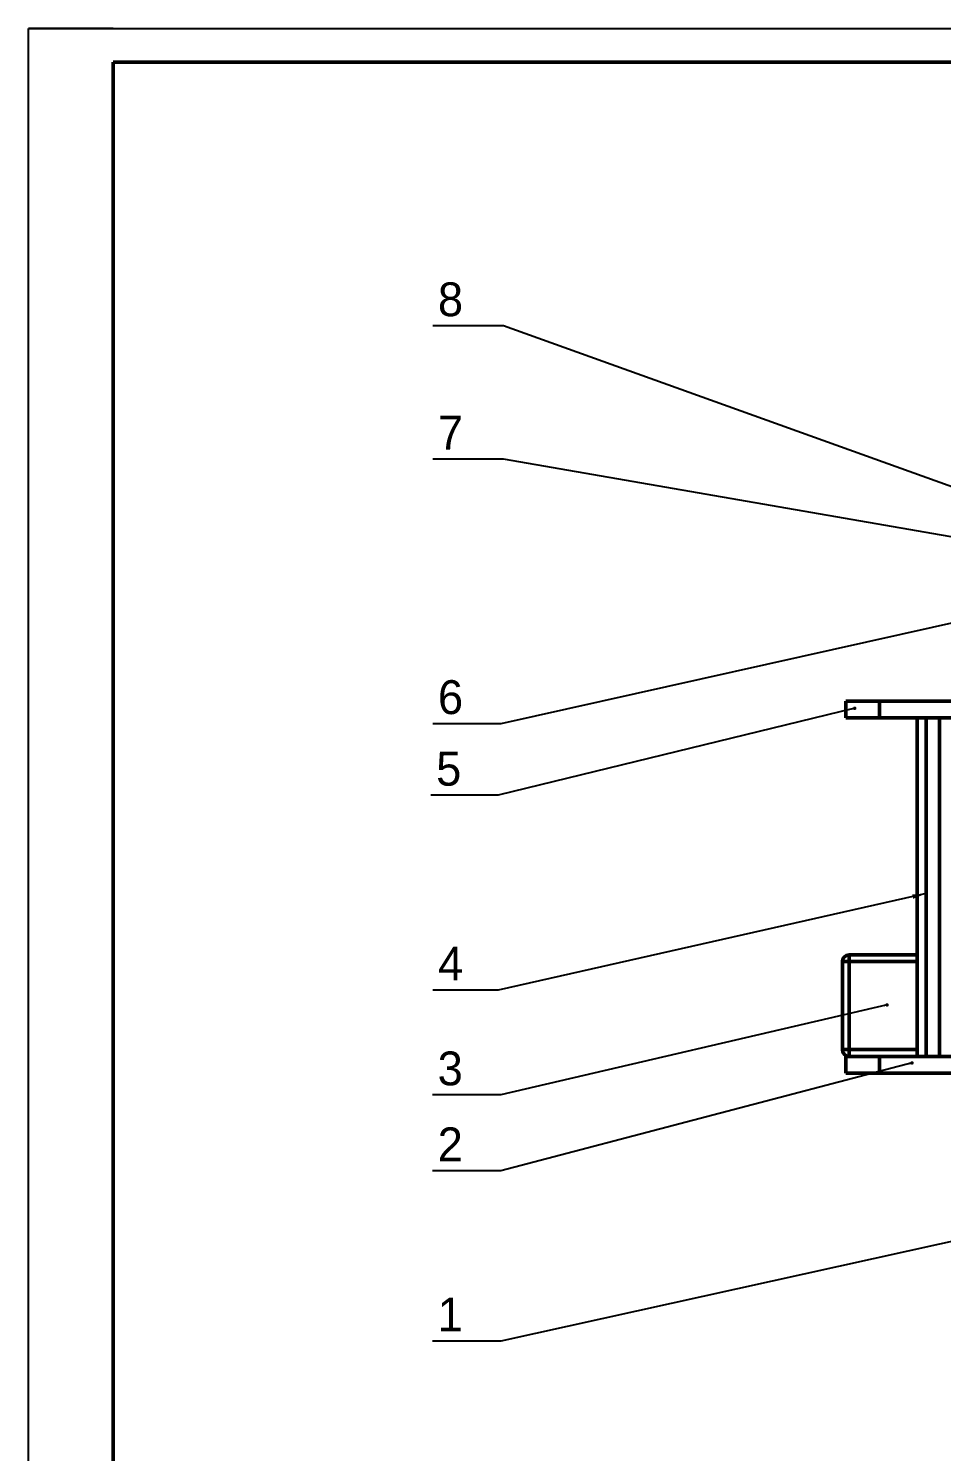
# Model space of a CAD drawing. Header units: millimetres. Extents: x 0 to 1189, y 0 to 841.
# Drawn here: x 0 to 269.7, y 420.5 to 841.1 of the extents above; entities that cross this region are included whole.
import ezdxf

# ---------------------------------------------------------------- set-up
doc = ezdxf.new("R2010")
doc.units = ezdxf.units.MM
doc.layers.add('标注层', color=7, linetype='Continuous', lineweight=25)
doc.layers.add('粗实线层', color=7, linetype='Continuous', lineweight=50)
doc.styles.get("Standard").update_dxf_attribs({"font": ''})
doc.styles.get('Standard').set_extended_font_data('汉仪长仿宋体')
doc.dimstyles.new('SLDDIMSTYLE0', dxfattribs={"dimtxt": 0.18, "dimasz": 1.016, "dimexe": 0, "dimexo": 0.0625, "dimgap": 0, "dimtad": 0, "dimtih": 1, "dimtoh": 1, "dimdec": 0, "dimrnd": 1e-09, "dimzin": 0, "dimdsep": 46, "dimtxsty": 'Standard', "dimblk1": 'DOT', "dimblk2": 'DOT', "dimsah": 1, "dimcen": 0.09, "dimadec": 0, "dimazin": 0, "dimtfac": 1.016, "dimtdec": 0, "dimtofl": 0, "dimtmove": 0, "dimatfit": 3, "dimldrblk": 'DOT', "dimfxl": 1, "dimfrac": 2, "dimtolj": 1, "dimtzin": 0, "dimarcsym": 0})
doc.dimstyles.new('SLDDIMSTYLE1', dxfattribs={"dimtxt": 0.18, "dimasz": 4.08, "dimexe": 0, "dimexo": 0.0625, "dimgap": 0, "dimtad": 0, "dimtih": 1, "dimtoh": 1, "dimdec": 0, "dimrnd": 1e-09, "dimzin": 0, "dimdsep": 46, "dimtxsty": 'Standard', "dimsah": 1, "dimcen": 0.09, "dimadec": 0, "dimazin": 0, "dimtfac": 4.08, "dimtdec": 0, "dimtofl": 0, "dimtmove": 0, "dimatfit": 3, "dimfxl": 1, "dimfrac": 2, "dimtolj": 1, "dimtzin": 0, "dimarcsym": 0})

# ---------------------------------------------------------------- blocks, each defined once
blk = doc.blocks.new('_DOT')
at = {"color": 0, "linetype": 'ByBlock', "lineweight": -2}
blk.add_line((-0.5, 0), (-1, 0), dxfattribs=at)
at = {"color": 0, "linetype": 'ByBlock', "const_width": 0.5}
blk.add_lwpolyline([(-0.25, 0, 1), (0.25, 0, 1)], format="xyb", close=True, dxfattribs=at)

msp = doc.modelspace()

# ---------------------------------------------------------------- linework, layer by layer
msp.add_line((25, 841.05), (0, 841.05))
msp.add_lwpolyline([(0, 841.05), (1189, 841.05), (1189, 0), (0, 0)], close=True)
at = {"layer": '标注层'}
for p, q in [((140.347, 753.179), (119.402, 753.179)), ((140.347, 713.757), (119.406, 713.757)), ((139.538, 635.607), (119.406, 635.607)), ((138.728, 614.451), (118.88, 614.451)), ((138.728, 556.879), (119.429, 556.879)), ((139.538, 525.896), (119.324, 525.896)), ((139.538, 503.468), (119.324, 503.468)), ((139.538, 453.179), (119.324, 453.179))]:
    msp.add_line(p, q, dxfattribs=at)
at = {"layer": '粗实线层', "color": 7}
for p, q in [((1179, 831.05), (25, 831.05)), ((25, 831.05), (25, 10))]:
    msp.add_line(p, q, dxfattribs=at)
at = {"layer": '粗实线层'}
for p, q in [((241.413, 637.294), (241.413, 642.294)), ((241.413, 642.294), (251.413, 642.294)), ((251.413, 637.294), (251.413, 642.294)), ((251.413, 642.294), (451.413, 642.294)), ((241.413, 637.294), (251.413, 637.294)), ((251.413, 637.294), (451.413, 637.294)), ((262.5, 637.294), (262.5, 537.294)), ((265.172, 637.294), (265.172, 537.294)), ((269.086, 637.294), (269.086, 537.294)), ((242.413, 565.294), (240.413, 565.294)), ((240.413, 565.294), (240.413, 539.294)), ((242.413, 565.294), (242.413, 567.294)), ((242.413, 567.294), (262.5, 567.294)), ((242.413, 565.294), (242.413, 539.294)), ((262.5, 565.294), (242.413, 565.294)), ((240.413, 539.294), (242.413, 539.294)), ((242.413, 539.294), (242.413, 537.294)), ((242.413, 539.294), (262.5, 539.294)), ((241.413, 532.294), (241.413, 537.294)), ((241.413, 537.294), (251.413, 537.294)), ((251.413, 532.294), (251.413, 537.294)), ((251.413, 537.294), (281.413, 537.294)), ((241.413, 532.294), (251.413, 532.294)), ((251.413, 532.294), (281.413, 532.294))]:
    msp.add_line(p, q, dxfattribs=at)
for centre, start, end in [((242.413, 565.294), 90, 180), ((242.413, 539.294), 180, 270)]:
    msp.add_arc(centre, 2, start, end, dxfattribs=at)

# ---------------------------------------------------------------- texts
at = {"layer": '标注层', "char_height": 10, "attachment_point": 1}
for s, insert in [('8', (120.943, 766.022)), ('7', (120.947, 726.6)), ('6', (120.947, 648.45)), ('5', (120.421, 627.294)), ('4', (120.97, 569.721)), ('3', (120.865, 538.739)), ('2', (120.865, 516.311)), ('1', (120.865, 466.022))]:
    msp.add_mtext_dynamic_manual_height_columns(s, width=17.62808, gutter_width=17.5, heights=[0], dxfattribs=dict(at, insert=insert))

# ---------------------------------------------------------------- leaders
at = {"layer": '标注层'}
for points, dimstyle in [([(302.7, 694.794), (140.347, 753.179)], 'SLDDIMSTYLE1'), ([(286.425, 688.438), (140.347, 713.757)], 'SLDDIMSTYLE1'), ([(277.066, 666.272), (139.538, 635.607)], 'SLDDIMSTYLE0'), ([(265.172, 585.417), (138.728, 556.879)], 'SLDDIMSTYLE1'), ([(253.633, 552.5), (139.538, 525.896)], 'SLDDIMSTYLE0'), ([(260.985, 535.346), (139.538, 503.468)], 'SLDDIMSTYLE0'), ([(303.736, 489.466), (139.538, 453.179)], 'SLDDIMSTYLE0')]:
    msp.add_leader(points, dimstyle=dimstyle, dxfattribs=at)
at = {"layer": '粗实线层'}
msp.add_leader([(244.063, 640.165), (138.728, 614.451)], dimstyle='SLDDIMSTYLE0', dxfattribs=at)

doc.saveas('drawing.dxf')
